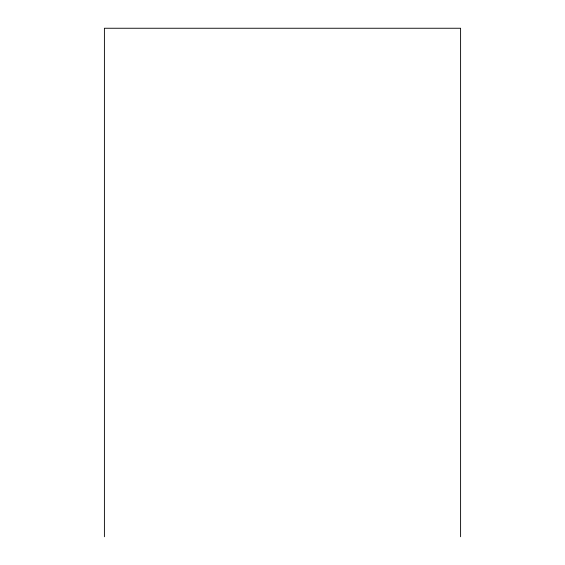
<?xml version="1.0" encoding="UTF-8"?>
<svg xmlns="http://www.w3.org/2000/svg" width="565" height="565" viewBox="0 0 565 565"><rect width="100%" height="100%" fill="white"/><g stroke="black" fill="none" stroke-linecap="round" stroke-linejoin="round"><path stroke-width="0.85" d="M460.595 536.75L460.595 28.25L104.405 28.25L104.405 536.75"/></g></svg>
